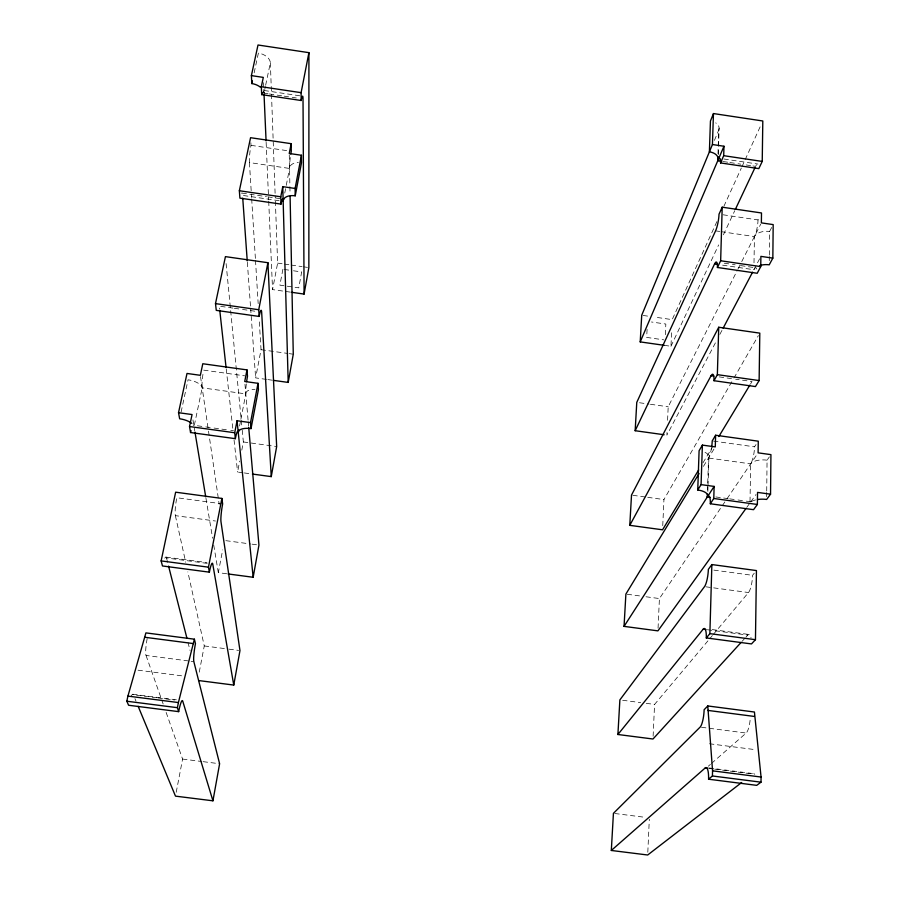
<?xml version="1.0" encoding="UTF-8"?>
<svg xmlns="http://www.w3.org/2000/svg" width="900" height="900" viewBox="0 0 900 900"><rect width="100%" height="100%" fill="white"/><g stroke="black" fill="none" stroke-linecap="round" stroke-linejoin="round"><path stroke-width="0.67" stroke-dasharray="4.5 3.38" d="M766.665 496.654L766.71 492.446M766.721 491.04L767.059 460.17L769.387 456.851M769.264 260.662L769.32 256.489M769.331 255.105L769.59 231.48L771.975 226.901M750.015 501.502L750.645 463.871A12.836 3.184 -81.6 0 0 754.526 446.827L756.023 444.566M753.998 262.8L754.436 236.554A12.071 2.655 -79.6 0 0 758.025 219.926L759.184 217.609M707.512 490.072L707.692 484.493M707.726 483.098L708.514 458.032A12.859 2.801 -81.7 0 0 711.585 447.457M717.986 153.754L718.717 130.05A11.621 7.481 -1.8 0 0 715.702 122.861M707.861 491.434L707.985 487.249M708.03 485.854L708.941 456.548M718.301 154.631L718.515 147.656M718.56 146.25L719.123 128.104M647.809 852.244L649.316 819.236M653.119 736.245L654.57 704.419L708.761 639.866M658.058 628.178L659.419 598.556L726.266 499.86M662.749 525.679L663.941 499.556L733.219 379.294M667.012 432.428L666.889 435.139L716.602 340.605M667.575 420.277L668.194 406.766L737.314 270.349M664.279 345.33L670.961 346.275L671.726 329.445M665.325 334.699L665.842 324.045L651.454 321.986M647.1 329.411L646.661 337.41L663.761 339.851M282.892 269.269L279.877 285.154L298.766 287.843L301.657 271.957L290.936 270.416M176.22 792.281L182.588 759.071L165.938 711.855M199.249 672.154L204.266 645.941L187.841 571.882M226.676 573.761L218.317 572.659L222.683 549.866M242.977 472.77L237.589 472.039L239.692 461.104M241.785 450.157L243.36 441.956L242.01 428.017M266.49 379.395L255.634 377.887L261.045 349.695L259.132 318.971M290.385 292.129L272.554 289.598L277.627 263.115L275.186 195.874M239.569 425.97L240.615 420.626M240.874 419.287L245.801 393.885A13.061 1.485 -82.4 0 1 246.319 383.94M284.76 193.084L289.541 168.446A12.263 1.238 -83.4 0 1 290.644 155.047M194.333 425.25L202.185 387.844A13.084 1.901 -82.5 0 1 203.49 371.16M268.031 93.758L263.993 93.15L265.376 86.558M265.646 85.23L270.36 62.797A11.891 7.65 16.9 0 0 258.39 53.089L254.115 72.968M181.102 412.054L188.055 379.789A13.399 5.906 12.3 0 1 202.185 387.844L245.801 393.885A13.252 5.94 10.9 0 1 255.037 389.306M714.42 140.411L718.717 130.05M716.906 221.58L672.176 319.624L654.188 317.048M723.881 206.303L741.308 168.097M741.893 166.826L760.477 126.079M670.961 346.275L718.65 244.924M723.409 234.787L734.738 210.713M737.944 269.089L741.116 262.834M741.746 261.585L760.736 224.111M719.865 334.384L722.486 329.411M759.611 258.806L753.874 269.707L721.327 264.983M733.916 378.079L758.396 335.565M702.956 462.836L712.339 447.289M750.577 383.918L752.018 381.521L735.637 379.204M703.44 466.38L713.925 449.123M727.054 498.701L757.361 453.949M746.73 507.42L749.992 502.897M750.746 501.84L756.034 494.494M713.273 634.489L748.496 592.538A13.41 3.465 -83 0 0 752.535 575.325L756.439 570.566M709.661 638.798L712.373 635.569M742.163 641.273L744.975 638.179M745.92 637.155L747.788 635.096A13.77 3.611 -83.8 0 1 751.061 637.931M708.289 766.238L710.393 764.393M711.45 763.47L746.156 733.05A14.186 3.746 -84.7 0 0 750.184 719.404M182.588 759.071L201.791 761.49M203.153 761.67L219.611 763.74M614.812 813.51L645.232 817.335M132.817 694.226L176.816 699.863M708.908 767.925L753.784 773.663M156.667 697.77L133.358 694.789A15.21 2.419 -80.3 0 0 131.265 696.15M158.04 697.939L174.499 700.043M709.312 768.454L713.374 768.971M714.735 769.14L752.715 774A14.895 4.027 -85.6 0 1 754.774 774.326M147.184 638.595A14.467 2.25 -80.8 0 0 146.047 655.459L189.754 661.117M191.115 661.286L193.849 661.646M701.482 727.279L746.156 733.05M138.037 670.185L183.026 675.979M709.47 743.76L753.908 749.475M204.266 645.941L227.61 648.967M228.982 649.148L238.601 650.396M622.643 700.268L640.688 702.607M646.245 703.327L654.57 704.419M166.072 557.111L207.011 562.545M712.204 629.584L748.789 634.444M164.79 558.202A14.051 2.16 -81.2 0 1 166.5 557.977L207.326 563.389M707.366 629.73L747.788 635.096M222.649 503.91L176.828 497.734A13.68 2.07 -81.7 0 0 175.376 515.644L215.46 521.021M705.881 586.811L748.496 592.538M225.855 540.664L250.672 543.983M252.045 544.163L257.569 544.894M627.221 594.259L640.643 596.048M646.009 596.768L659.419 598.556M244.328 472.95L251.055 473.873M713.88 570.116L752.535 575.325M197.393 425.779L204.334 426.724M205.729 426.915L212.67 427.871M214.054 428.062L229.331 430.155M230.726 430.346L233.505 430.729M715.849 496.957L728.303 498.668M729.686 498.859L736.605 499.804M738 499.995L744.919 500.951M746.303 501.142L751.837 501.896M243.36 441.956L276.671 446.512M632.857 495.304L646.38 497.149M647.73 497.34L663.941 499.556M203.692 370.136L244.766 375.851M713.576 441.124L754.526 446.827M267.851 379.586L271.924 380.149M232.976 308.104L219.308 306.169L219.623 308.959M234.338 308.295L241.166 309.262M242.528 309.454L254.824 311.186M719.258 376.886L734.276 379.012M261.045 349.695L287.899 353.452M289.249 353.644L293.276 354.206M639.506 402.75L649.069 404.089M650.43 404.28L668.194 406.766M277.627 263.115L283.061 263.891M284.423 264.094L289.845 264.87M291.206 265.061L302.074 266.614M303.424 266.816L307.496 267.39M643.106 315.461L648.641 316.249M284.231 269.46L289.586 270.225M250.864 142.796L251.01 145.35A12.285 1.586 -83.7 0 0 249.435 162.574L289.541 168.446A12.217 7.223 13.2 0 1 298.361 162.585M715.579 230.861L719.741 231.469M721.136 231.671L754.436 236.554A12.15 6.919 -2.1 0 1 769.59 231.48M241.999 193.084L266.479 196.65M267.84 196.841L281.441 198.821M724.264 263.216L731.07 264.206M732.431 264.409L735.165 264.803M740.61 265.59L752.861 267.379M279.101 200.711L242.55 195.39A12.443 1.654 -83.4 0 0 241.56 193.162M251.01 145.35L288.506 150.862M723.06 214.785L758.025 219.926M299.745 95.794L263.183 90.349A12.139 1.508 -83.9 0 1 263.993 93.15L263.824 89.212M723.938 159.007L757.924 164.07M269.37 93.96L282.836 95.962M284.175 96.154L290.902 97.166M292.252 97.358L296.291 97.965M723.173 161.539L728.572 162.338M729.923 162.54L736.684 163.553M738.034 163.744L740.734 164.149M746.145 164.959L751.545 165.757M752.895 165.96L755.595 166.365A11.936 2.542 -79.2 0 1 758.43 164.88M134.955 698.636L136.024 701.201M146.047 655.459L163.159 703.991M166.5 557.977L168.232 564.773M187.965 642.33L190.046 650.498M175.376 515.644L185.715 562.275M192.949 419.906L193.838 425.25M194.287 427.961L194.737 430.718M205.954 498.24L212.591 538.211M213.739 545.096L218.317 572.659M200.531 376.56L219.206 504.405M226.226 368.887L232.83 428.827M234.056 439.976L237.589 472.039M226.102 263.588L241.875 426.623M244.958 384.233L248.107 420.491M248.231 421.886L248.602 426.094M247.343 262.26L250.537 306.844M250.639 308.228L255.634 377.887M249.435 162.574L251.595 197.482M251.685 198.877L255.409 258.93M255.499 260.325L258.176 303.615M263.531 82.654L263.756 87.896M266.13 142.267L268.639 199.789M268.706 201.195L272.554 289.598M270.36 62.797L275.141 194.479M289.26 154.834L289.879 185.209M289.901 186.604L290.048 193.59M193.23 425.205A13.354 1.98 -82.1 0 1 193.714 425.452M263.498 91.08A12.037 7.515 16.3 0 1 263.993 93.15M756.81 269.055A12.229 2.779 -80 0 0 753.874 269.707A12.296 6.761 -1.6 0 1 755.179 268.065M751.399 501.615A13.342 5.434 1.1 0 1 756.405 499.736M767.059 460.17A13.162 5.67 0.7 0 0 750.645 463.871L708.514 458.032A13.084 5.749 1.9 0 0 705.038 452.363"/><path stroke-width="1.35" d="M260.303 87.12A12.037 7.515 16.3 0 0 251.831 83.576L251.393 75.611L258.007 45L308.914 52.661L308.858 267.593L304.088 294.075L291.757 292.32M757.451 499.545A13.342 5.434 1.1 0 1 766.631 499.466L770.546 494.19L770.929 454.635L758.104 452.846L758.273 441.191L715.613 435.24L712.215 440.933A12.859 2.801 -81.7 0 1 711.754 446.344M759.803 265.545A12.296 6.761 -1.6 0 1 769.219 264.825L772.841 258.12L773.179 224.606L761.366 222.874L761.501 212.974L722.205 207.191L719.021 214.189A12.082 2.34 -79.9 0 1 715.579 230.861L636.773 402.368L635.164 430.718L664.133 434.745M707.951 768.274L705.24 767.925A14.918 3.544 -85.1 0 1 708.581 779.209L756.709 785.351L761.006 782.179L761.062 777.038L754.436 712.024L707.783 705.96L704.137 709.706A14.197 3.296 -84.3 0 1 700.133 727.099L613.429 813.33L611.314 850.466L647.685 855L741.656 782.528M705.971 629.55L703.181 629.179A13.793 3.172 -83.6 0 1 706.298 637.942L751.477 643.928L755.46 639.686L756.439 570.566L711.866 564.559L708.356 569.363A13.432 3.049 -82.9 0 1 704.509 586.631L619.875 699.908L617.906 734.501L652.984 739.012L741.217 642.296M707.389 494.246L707.299 497.036A13.129 2.925 -82.3 0 1 710.325 503.764L753.548 509.681L757.373 504.473L757.541 492.401L770.546 494.19M629.786 525.341L711.079 375.739A12.623 2.677 -81.2 0 1 714.015 380.711L755.449 386.572L759.127 380.565L759.803 333.135L718.729 327.251L631.508 495.113L629.786 525.341L662.558 529.796L698.636 470.014M635.164 430.718L714.555 263.993A12.24 2.441 -80.3 0 1 717.424 267.48L757.204 273.262L760.748 266.602L760.883 256.376L772.841 258.12M762.232 161.426L762.806 120.983L713.464 113.558L710.449 121.016L709.391 151.83A11.756 7.346 -1.3 0 1 717.773 160.729A11.947 2.228 -79.6 0 1 720.562 162.934L758.812 168.626L762.232 161.426L723.701 155.678L720.562 162.934M708.581 779.209L712.418 775.98L712.553 770.839L707.783 705.96M706.298 637.942L709.875 633.645L711.866 564.559M710.325 503.764L713.779 498.488L714.127 486.416L701.077 484.627L697.748 489.994A13.252 5.501 2.2 0 1 707.299 497.036L710.055 497.407M715.613 435.24L715.275 446.895L702.394 445.106L699.097 450.731L697.748 489.994M714.015 380.711L717.356 374.647L718.729 327.251M717.424 267.48L720.653 260.764L722.205 207.191M723.701 155.678L723.971 146.25L712.429 144.518L641.722 315.259L640.215 341.899L664.279 345.33M717.896 156.544L717.773 160.729L721.822 161.336M701.077 484.627L702.394 445.106M712.429 144.518L713.464 113.558M745.92 508.556L657.934 630.866L624.049 626.377L625.883 594.079L699.086 473.546M212.94 800.809L219.611 763.74L193.849 661.646A14.445 1.755 -81.1 0 1 195.458 643.624L194.4 639.191L145.912 632.891L127.913 696.105L126.821 701.224L128.588 705.251L178.661 711.641A15.176 1.89 -80.7 0 1 182.722 701.1L212.94 800.809L175.489 796.14L138.161 706.331M233.764 685.069L239.974 650.576L220.984 521.764A13.658 1.62 -81.8 0 1 222.649 503.91L221.884 498.431L175.646 492.188L161.134 560.903L162.472 565.954L209.374 572.164A14.029 1.688 -81.5 0 1 212.771 564.109L233.764 685.069L199.046 680.602M228.071 573.952L253.159 577.271L258.941 545.085L248.715 427.489M271.26 476.618L276.671 446.512L267.907 262.71L225.428 256.624L215.494 303.615L216.27 310.376L259.144 316.44A12.825 1.417 -82.7 0 1 261.653 312.154L271.26 476.618L252.405 474.053M273.274 380.34L288.202 382.421L293.276 354.206L290.104 196.38M178.526 412.695L192.06 414.551L189.529 426.544L190.553 432.529L235.35 438.671A13.342 1.552 -82.1 0 1 238.275 432.652A13.432 5.681 10.6 0 1 251.021 428.591L258.435 389.565L258.007 383.321L244.721 381.476L246.982 369.9L202.792 363.746L200.351 375.311L187.009 373.455L178.526 412.695L179.651 418.781A13.59 5.659 11.9 0 1 191.779 423.371M283.162 201.296A12.364 7.054 12.8 0 1 295.223 195.817L301.489 162.799L301.433 155.261L289.238 153.472L291.15 143.674L250.56 137.7L239.355 190.744L239.906 198.135L281.002 204.097A12.431 1.294 -83.2 0 1 283.162 201.296L283.691 198.562M251.021 428.591L250.526 422.606L258.007 383.321M295.223 195.817L295.11 188.46L301.433 155.261M178.661 711.641L177.401 707.681L178.403 702.551L194.4 639.191M209.374 572.164L208.463 567.18L221.884 498.431M235.35 438.671L234.709 432.743L237.049 420.75L250.526 422.606M259.144 316.44L258.727 309.735L267.907 262.71M281.002 204.097L280.778 196.774L282.757 186.649L295.11 188.46M251.393 75.611L263.306 77.4L261.326 86.726L261.697 94.624L301.162 100.508L301.106 92.666L308.914 52.661M238.275 432.652L238.792 429.986M251.831 83.576L252.405 80.921M640.215 341.899L723.971 146.25M735.334 209.441L754.999 167.636M723.139 328.174L752.569 272.194M718.83 436.534L749.846 385.11M624.049 626.377L714.127 486.416M617.906 734.501L703.181 629.179M611.314 850.466L705.24 767.925M127.913 696.105L178.403 702.551M712.553 770.839L761.062 777.038M126.821 701.224L177.401 707.681M712.418 775.98L761.006 782.179M144.99 637.29L193.545 643.601M707.648 710.381L754.369 716.445M161.134 560.903L208.463 567.18M709.875 633.645L755.46 639.686M189.529 426.544L234.709 432.743M713.779 498.488L757.373 504.473M215.494 303.615L258.727 309.735M717.356 374.647L759.127 380.565M711.079 375.739L713.801 376.121M239.355 190.744L280.778 196.774M720.653 260.764L760.748 266.602M714.555 263.993L717.266 264.386M261.326 86.726L301.106 92.666M168.57 566.134L186.93 638.246M194.974 432.101L205.729 496.868M219.769 310.354L226.069 367.493M237.049 420.75L253.159 577.271M246.982 369.9L247.5 376.234A13.061 1.485 -82.4 0 0 246.611 381.668M242.741 198.18L247.241 260.865M264.049 94.556L266.074 140.861M282.757 186.649L288.202 382.421M291.15 143.674L291.285 151.279A12.263 1.238 -83.4 0 0 290.801 154.046M304.088 294.075L303.019 98.966A12.116 1.181 -83.5 0 0 301.162 100.508M190.553 432.529A13.354 1.98 -82.1 0 1 191.014 430.537M261.697 94.624A12.139 1.508 -83.9 0 1 262.215 92.486"/></g></svg>
